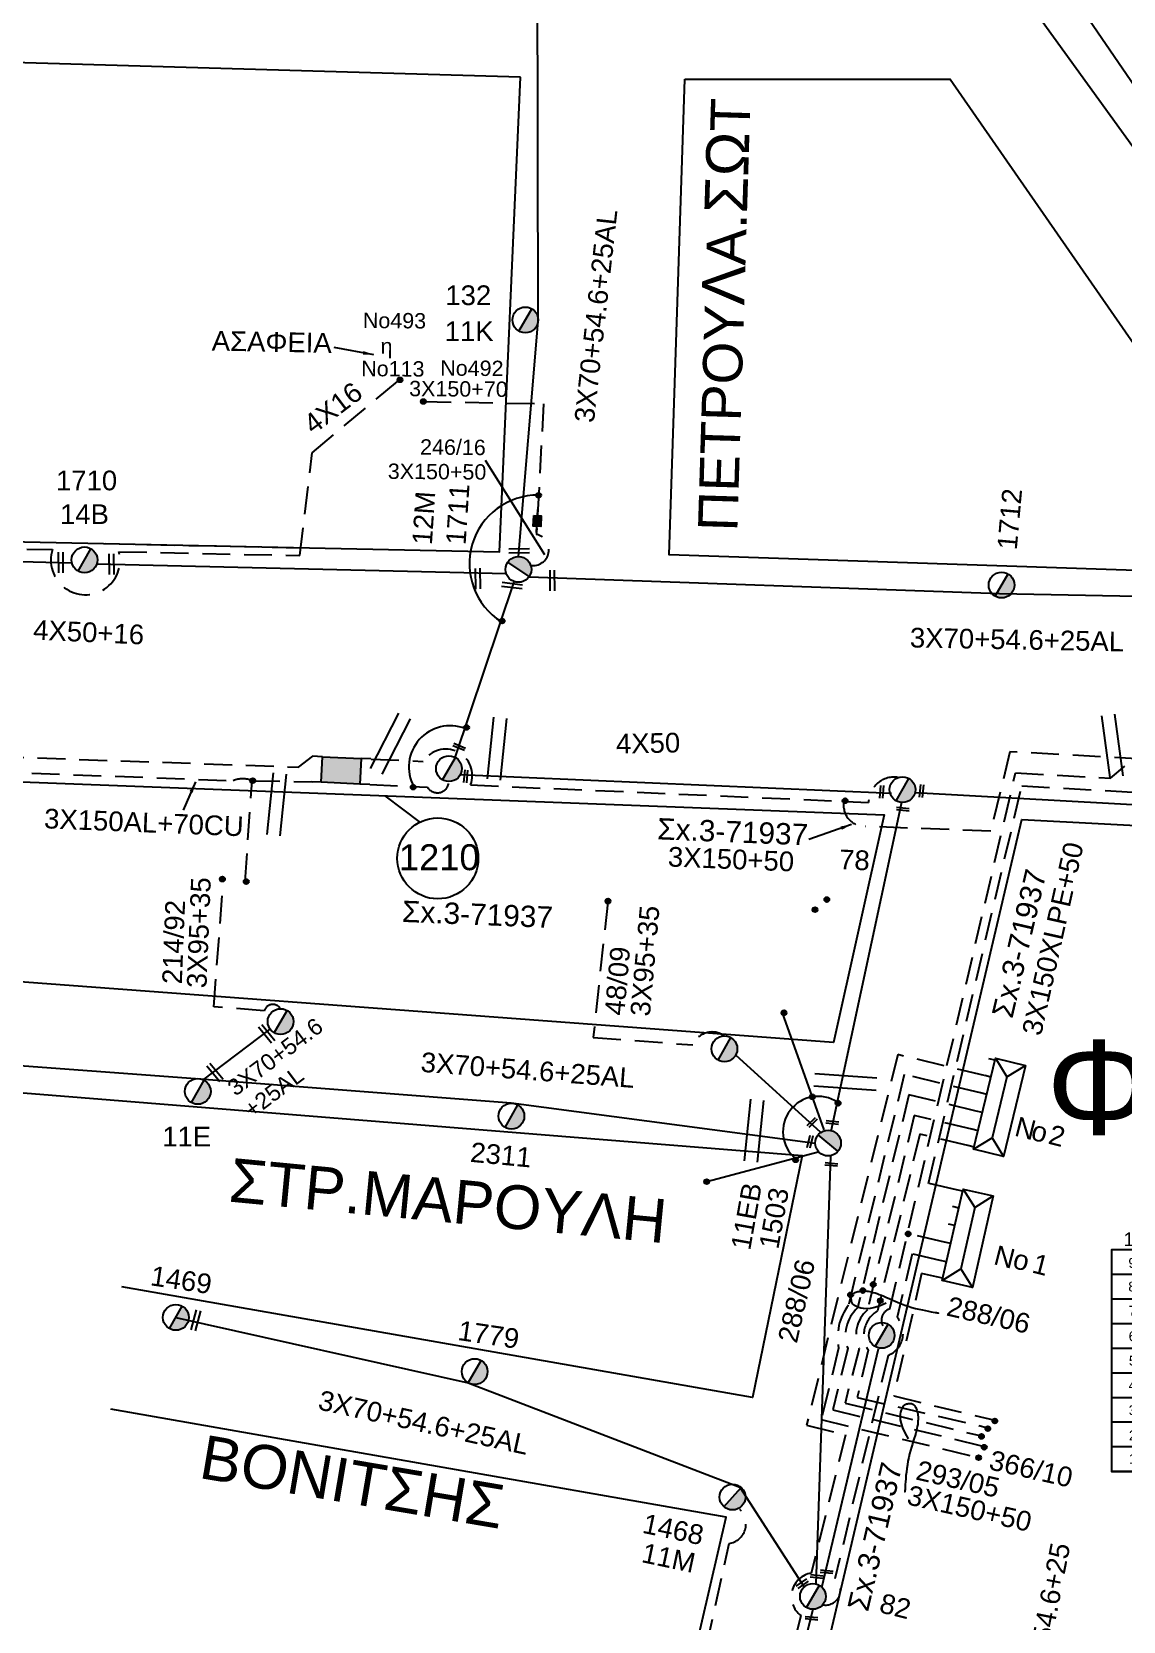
# Model space of a CAD drawing. Header units: millimetres. Extents: x 3156 to 5307, y 1191 to 2273.
# Drawn here: x 3541.1 to 3640.9, y 1662.7 to 1808 of the extents above; entities that cross this region are included whole.
import ezdxf
from ezdxf.enums import TextEntityAlignment as Align

# ---------------------------------------------------------------- set-up
doc = ezdxf.new("R2010")
doc.units = ezdxf.units.MM
doc.linetypes.add('DASHED', pattern=[19.05, 12.7, -6.35])
for name, color, linetype in [('Link Box 2 Διευθύνσεων', 7, 'Continuous'), ('Link Box 4 Διευθύνσεων', 7, 'Continuous'), ('Άγνωστα', 7, 'Continuous'), ('Ασφαλειοκιβώτια Χ.Τ 9 αναχωρήσεων', 7, 'Continuous'), ('Γυμνά εναέρια ΧΤ (3Φ)   4x50CU', 7, 'Continuous'), ('Γυμνά εναέρια ΧΤ και ΦΟΠ (3Φ)   4x50+16AL', 7, 'Continuous'), ('Επιγραφές - Σχήματα', 7, 'Continuous'), ('Καλώδια ΧΤ   3x150+50AL', 7, 'DASHED'), ('Καλώδια ΧΤ   3x150+50CU', 7, 'DASHED'), ('Καλώδια ΧΤ   3x150+70AL', 7, 'DASHED'), ('Καλώδια ΧΤ   3x150AL+50XLPE', 7, 'DASHED'), ('Καλώδια ΧΤ   3x95+35 CU', 7, 'DASHED'), ('Μηχανική τομή', 7, 'Continuous'), ('Στύλος ΦΜ', 7, 'Continuous'), ('Στύλος ΦΜ @ 1', 7, 'Continuous'), ('Συνδέσεις', 7, 'Continuous'), ('Συνεστραμμένα ΧΤ   3x70+54.6+25 AL', 7, 'SYN_LINE'), ('Τομή', 7, 'Continuous'), ('Υποσταθμός πόλεως', 7, 'Continuous'), ('Υπόβαθρο ΔΕΗ', 7, 'Continuous'), ('Υπόγεια καλώδια Παροχών ΧΤ   4x6', 7, 'DASHED')]:
    doc.layers.add(name, color=color, linetype=linetype)
doc.styles.add('arial', font='arial.ttf')
doc.styles.get("Standard").update_dxf_attribs({"font": 'arial.ttf'})
doc.linetypes.add('SYN_LINE', pattern='A,0.5,-0.0001,["/\\/\\/\\/",Standard,S=0.1,R=0,X=0,Y=-0.05],-0.25', length=0.7501)
doc.dimstyles.new('ISO-25', dxfattribs={"dimtxt": 2.5, "dimasz": 2.5, "dimexe": 1.25, "dimexo": 0.625, "dimtad": 1, "dimtxsty": 'Standard', "dimcen": 2.5, "dimadec": 0, "dimazin": 0, "dimtfac": 1, "dimtmove": 0, "dimatfit": 3, "dimfxl": 1, "dimarcsym": 0})

# ---------------------------------------------------------------- blocks, each defined once
blk = doc.blocks.new('LINK BOX 4 ΑΝΑΧΩΡΗΣΕΩΝ')
at = {"layer": 'Link Box 4 Διευθύνσεων', "ltscale": 40}
blk.add_hatch(color=256, dxfattribs=at).paths.add_polyline_path([(-3.54, 0), (-3.54, -4.67), (3.54, -4.67), (3.54, 0)])
for p, q in [((-3.54, 0), (-5.33, 0)), ((5.33, 0), (3.54, 0)), ((-3.54, -4.67), (-5.33, -4.67)), ((5.33, -4.67), (3.54, -4.67))]:
    blk.add_line(p, q, dxfattribs=at)
blk.add_lwpolyline([(-3.54, -4.67), (-3.54, 0), (3.54, 0), (3.54, -4.67)], close=True, dxfattribs=at)
blk = doc.blocks.new('ΥΠΑΡΧΩΝ ΤΣΙΜΕΝΤΕΝΙΟΣ ΣΤΥΛΟΣ')
at = {"layer": 'Στύλος ΦΜ'}
blk.add_hatch(color=7, dxfattribs=at).paths.add_polyline_path([(-1.29, -2.28, 0.574793), (2.62, 0, 0.268822), (1.3, 2.27)])
at = {"layer": 'Στύλος ΦΜ', "color": 7}
blk.add_line((-1.29, -2.28), (1.3, 2.27), dxfattribs=at)
blk.add_circle((0, 0), 2.62, dxfattribs=at)
at = {"layer": 'Στύλος ΦΜ', "flags": 4}
for tag, p in [('ΑΡΙΘΜΟΣ', (-4.68, 8.05)), ('ΤΥΠΟΣ', (-4.91, 3.03))]:
    blk.add_attdef(tag, p, '', height=4, dxfattribs=at)
blk = doc.blocks.new('ΥΠΟΣΤΑΘΜΟΣ ΠΟΛΕΩΣ 6 ΑΝΑΧΩΡΗΣΕΩΝ')
at = {"layer": 'Υποσταθμός πόλεως', "linetype": 'Continuous', "ltscale": 40}
for p, q in [((-8.18, -2.82), (-8.18, -4)), ((-5.01, -2.82), (-5.01, -4)), ((-1.74, -2.82), (-1.74, -4)), ((1.65, -2.82), (1.65, -4)), ((5.07, -2.82), (5.07, -4)), ((8.16, -2.82), (8.16, -4))]:
    blk.add_line(p, q, dxfattribs=at)
blk.add_lwpolyline([(-8.57, 2.82), (8.57, 2.82), (8.57, -2.82), (-8.57, -2.82)], close=True, dxfattribs=at)
for points in [[(-5.75, 0), (-8.57, 2.82)], [(5.75, 0), (8.57, 2.82)], [(-8.57, -2.82), (-5.75, 0)], [(-5.75, 0), (5.75, 0)], [(8.57, -2.82), (5.75, 0)]]:
    blk.add_lwpolyline(points, dxfattribs=at)
at = {"layer": 'Υποσταθμός πόλεως', "linetype": 'SYN_LINE', "ltscale": 40, "flags": 1}
for tag, p in [('ΜΕΤΑΣΧΗΜΑΤΙΣΜΟΣ', (9.64, 1.91)), ('ΙΣΧΥΣ', (9.62, -0.89)), ('ΑΡΙΘΜΟΣ', (9.74, -3.61))]:
    blk.add_attdef(tag, p, '', height=1.8, dxfattribs=at)
blk = doc.blocks.new('ΤΟΜΗ')
at = {"layer": 'Τομή', "ltscale": 40}
for p, q in [((-5.68, 0), (5.68, 0)), ((5.68, -2.33), (-5.68, -2.33))]:
    blk.add_line(p, q, dxfattribs=at)
blk = doc.blocks.new('ΜΗΧΑΝΙΚΗ ΤΟΜΗ')
at = {"layer": 'Μηχανική τομή', "ltscale": 40}
for p, q in [((-1.89, 0.78), (1.89, 0.78)), ((1.89, 0), (-1.89, 0))]:
    blk.add_line(p, q, dxfattribs=at)
blk = doc.blocks.new('_ΣΥΝΔΕΣΗ')
at = {"layer": 'Συνδέσεις', "linetype": 'SYN_LINE', "ltscale": 40}
blk.add_hatch(color=256, dxfattribs=at).paths.add_polyline_path([(0.5, -0.01, 1), (-0.5, -0.01, 1)])
at = {"layer": 'Συνδέσεις'}
blk.add_circle((0, -0.01), 0.5, dxfattribs=at)
blk = doc.blocks.new('ΑΣΦΑΛΕΙΟΚΙΒΩΤΙΟ ΥΣ 9 ΑΝΑΧΩΡΗΣΕΩΝ')
at = {"layer": 'Ασφαλειοκιβώτια Χ.Τ 9 αναχωρήσεων', "ltscale": 40}
for p, q in [((-9.32, -13.12), (-5.79, 6.82)), ((-4.48, -13.97), (-0.95, 5.96)), ((2.12, 3.14), (-9.65, 5.22)), ((1.73, 0.92), (-10.04, 3)), ((1.34, -1.3), (-10.43, 0.79)), ((0.95, -3.51), (-10.82, -1.43)), ((0.56, -5.73), (-11.22, -3.64)), ((0.16, -7.94), (-11.61, -5.86)), ((-0.23, -10.16), (-12, -8.07)), ((-0.62, -12.37), (-12.39, -10.29)), ((-1.01, -14.59), (-12.79, -12.5))]:
    blk.add_line(p, q, dxfattribs=at)
at = {"layer": 'Ασφαλειοκιβώτια Χ.Τ 9 αναχωρήσεων'}
blk.add_lwpolyline([(2.52, 5.35), (-9.25, 7.44), (-12.79, -12.5), (-1.01, -14.59)], close=True, dxfattribs=at)
for s, p in [('9', (-8.01, 5.56)), ('8', (-8.4, 3.43)), ('7', (-8.75, 1.25)), ('6', (-9.16, -1.05)), ('5', (-9.53, -3.25)), ('4', (-9.96, -5.47)), ('3', (-10.34, -7.7)), ('2', (-10.72, -9.97)), ('1', (-11.11, -12.08))]:
    blk.add_text(s, height=0.9, rotation=350.6937, dxfattribs=at).set_placement(p)
at = {"layer": 'Ασφαλειοκιβώτια Χ.Τ 9 αναχωρήσεων', "ltscale": 40}
for tag, height, rotation, p in [('ΟΝΟΜΑ', 1.25, 350.2383, (-3.59, 7.45)), ('ΚΕΙΜΕΝΟ 9', 0.5, 350.6937, (0.75, 4.59)), ('ΚΕΙΜΕΝΟ 8', 0.5, 350.6937, (0.37, 2.56)), ('ΚΕΙΜΕΝΟ 7', 0.5, 350.6937, (-0.01, 0.15)), ('ΚΕΙΜΕΝΟ 6', 0.5, 350.6937, (-0.39, -1.94)), ('ΚΕΙΜΕΝΟ 5', 0.5, 350.6937, (-0.77, -4.19)), ('ΚΕΙΜΕΝΟ 4', 0.5, 350.6937, (-1.21, -6.46)), ('ΚΕΙΜΕΝΟ 3', 0.5, 350.6937, (-1.59, -8.7)), ('ΚΕΙΜΕΝΟ 2', 0.5, 350.6937, (-1.96, -10.94)), ('ΚΕΙΜΕΝΟ 1', 0.5, 350.6937, (-2.35, -13.01)), ('ΣΧ', 0.5, 350.2383, (-7.27, -13.98))]:
    blk.add_attdef(tag, text='', height=height, rotation=rotation, dxfattribs=at).set_placement(p, align=Align.MIDDLE_CENTER)
blk = doc.blocks.new('LINK BOX 2 ΑΝΑΧΩΡΗΣΕΩΝ')
at = {"layer": 'Link Box 2 Διευθύνσεων', "ltscale": 40}
blk.add_hatch(color=256, dxfattribs=at).paths.add_polyline_path([(-2.02, 1.29), (-2.02, -1.45), (1.89, -1.45), (1.89, 1.29)])
for p, q in [((-2.02, -0.08), (-4.26, -0.08)), ((4.12, -0.08), (1.89, -0.08))]:
    blk.add_line(p, q, dxfattribs=at)
blk.add_lwpolyline([(-2.02, -1.45), (-2.02, 1.29), (1.89, 1.29), (1.89, -1.45)], close=True, dxfattribs=at)

msp = doc.modelspace()

# ---------------------------------------------------------------- linework, layer by layer
at = {"layer": 'Άγνωστα'}
for points in [[(3619.2, 1691.76), (3618.63, 1691.53), (3618.15, 1691.38), (3617.74, 1691.29), (3617.4, 1691.26), (3617.11, 1691.27), (3616.88, 1691.31), (3616.69, 1691.37), (3616.54, 1691.43), (3616.41, 1691.5), (3616.31, 1691.56), (3616.23, 1691.61), (3616.16, 1691.67), (3616.12, 1691.72), (3616.08, 1691.78), (3616.05, 1691.84), (3616.03, 1691.91), (3616.02, 1691.98), (3616.01, 1692.05), (3616, 1692.13), (3616, 1692.2), (3616, 1692.28), (3616.02, 1692.35), (3616.04, 1692.42), (3616.07, 1692.49), (3616.11, 1692.55), (3616.16, 1692.6), (3616.21, 1692.65), (3616.28, 1692.69), (3616.35, 1692.73), (3616.43, 1692.76), (3616.52, 1692.79), (3616.61, 1692.82), (3616.71, 1692.84), (3616.81, 1692.86), (3616.92, 1692.87), (3617.04, 1692.88), (3617.16, 1692.88), (3617.28, 1692.88), (3617.41, 1692.87), (3617.55, 1692.85), (3617.7, 1692.82), (3617.85, 1692.79), (3618.01, 1692.75), (3618.18, 1692.7), (3618.36, 1692.64), (3618.55, 1692.57), (3618.75, 1692.48), (3618.97, 1692.39), (3619.21, 1692.29), (3619.46, 1692.18), (3619.72, 1692.06), (3620, 1691.94), (3620.28, 1691.82), (3620.58, 1691.7), (3620.89, 1691.58), (3621.21, 1691.48), (3621.54, 1691.38), (3621.86, 1691.29), (3622.19, 1691.21), (3622.5, 1691.14), (3622.79, 1691.08), (3623.06, 1691.03), (3623.3, 1690.98), (3623.5, 1690.95), (3623.66, 1690.92), (3623.78, 1690.9), (3623.86, 1690.88), (3623.92, 1690.87), (3623.95, 1690.87), (3623.97, 1690.86), (3623.98, 1690.86), (3623.98, 1690.86), (3623.98, 1690.86), (3623.98, 1690.86), (3623.98, 1690.86), (3623.98, 1690.86), (3623.98, 1690.86), (3623.98, 1690.86), (3623.98, 1690.86), (3623.98, 1690.86)], [(3621.23, 1679.37), (3620.93, 1679.9), (3620.72, 1680.36), (3620.58, 1680.76), (3620.51, 1681.09), (3620.49, 1681.38), (3620.5, 1681.61), (3620.54, 1681.81), (3620.58, 1681.97), (3620.63, 1682.1), (3620.68, 1682.21), (3620.73, 1682.3), (3620.77, 1682.37), (3620.82, 1682.42), (3620.88, 1682.46), (3620.93, 1682.5), (3620.99, 1682.52), (3621.06, 1682.55), (3621.13, 1682.57), (3621.21, 1682.58), (3621.28, 1682.6), (3621.36, 1682.6), (3621.44, 1682.59), (3621.51, 1682.58), (3621.58, 1682.56), (3621.64, 1682.53), (3621.7, 1682.49), (3621.75, 1682.44), (3621.8, 1682.38), (3621.85, 1682.31), (3621.89, 1682.23), (3621.93, 1682.15), (3621.97, 1682.06), (3622, 1681.97), (3622.03, 1681.87), (3622.06, 1681.76), (3622.08, 1681.65), (3622.09, 1681.53), (3622.11, 1681.4), (3622.11, 1681.27), (3622.11, 1681.13), (3622.1, 1680.98), (3622.09, 1680.83), (3622.07, 1680.67), (3622.03, 1680.49), (3622, 1680.31), (3621.95, 1680.11), (3621.89, 1679.89), (3621.83, 1679.66), (3621.75, 1679.42), (3621.67, 1679.16), (3621.59, 1678.88), (3621.5, 1678.59), (3621.41, 1678.29), (3621.33, 1677.98), (3621.25, 1677.66), (3621.18, 1677.33), (3621.13, 1677), (3621.08, 1676.66), (3621.04, 1676.33), (3621, 1676.01), (3620.98, 1675.71), (3620.96, 1675.44), (3620.94, 1675.2), (3620.93, 1675), (3620.92, 1674.84), (3620.92, 1674.72), (3620.91, 1674.63), (3620.91, 1674.57), (3620.91, 1674.54), (3620.91, 1674.52), (3620.91, 1674.51), (3620.91, 1674.51), (3620.91, 1674.51), (3620.91, 1674.51), (3620.91, 1674.51), (3620.91, 1674.51), (3620.91, 1674.51), (3620.91, 1674.51), (3620.91, 1674.51), (3620.91, 1674.51)]]:
    msp.add_lwpolyline(points, dxfattribs=at)
at = {"layer": 'Γυμνά εναέρια ΧΤ (3Φ)   4x50CU', "color": 6}
msp.add_lwpolyline([(3580.24, 1740.08), (3619.68, 1738.37)], dxfattribs=at)
at = {"layer": 'Γυμνά εναέρια ΧΤ και ΦΟΠ (3Φ)   4x50+16AL', "color": 2, "ltscale": 20}
msp.add_lwpolyline([(3506.96, 1760.41), (3544.79, 1759.44)], dxfattribs=at)
at = {"layer": 'Γυμνά εναέρια ΧΤ και ΦΟΠ (3Φ)   4x50+16AL', "color": 6, "linetype": 'Continuous', "ltscale": 0.2}
msp.add_lwpolyline([(3621.84, 1738.45), (3675.39, 1735.49)], dxfattribs=at)
at = {"layer": 'Επιγραφές - Σχήματα', "linetype": 'Continuous', "ltscale": 0.2}
msp.add_circle((3578.22, 1732.42), 3.7, dxfattribs=at)
at = {"layer": 'Καλώδια ΧΤ   3x150+50AL', "color": 30, "ltscale": 0.2}
msp.add_lwpolyline([(3412.14, 1916.29, 0.741848), (3415.87, 1915.31), (3422.95, 1913.44), (3430.35, 1897.85), (3442.59, 1897.15), (3452.24, 1876.27, -0.788459), (3454.17, 1872.34), (3465.44, 1848.06, -0.931949), (3467.08, 1844.55), (3478.86, 1819.23, -0.518822), (3480.39, 1815.95), (3493.09, 1788.67, -0.890643), (3494.97, 1784.55), (3504.1, 1766.05), (3509.01, 1765.47), (3510.19, 1761.29), (3543.02, 1760.64, 1.328463), (3549.09, 1760.45), (3565.63, 1760.1), (3566.74, 1769.5), (3574.66, 1776.11)], format="xyb", dxfattribs=at)
at = {"layer": 'Καλώδια ΧΤ   3x150+50AL', "color": 6, "linetype": 'DASHED', "ltscale": 0.2}
for points in [[(3572.12, 1741.5), (3576.9, 1741.28, -0.903723), (3581.22, 1739.13), (3617.58, 1737.53, -0.459544), (3620.3, 1739.82)], [(3623.06, 1702.71), (3623.06, 1702.71), (3631.58, 1739.04), (3650.29, 1738, 0.33577), (3650.19, 1741.06), (3630.5, 1742.16), (3628.75, 1734.9), (3617.31, 1735.34, -0.480954), (3615.33, 1737.63)]]:
    msp.add_lwpolyline(points, format="xyb", dxfattribs=at)
at = {"layer": 'Καλώδια ΧΤ   3x150+50AL', "color": 133, "linetype": 'DASHED', "ltscale": 0.2}
msp.add_lwpolyline([(3618.88, 1689.69, -0.47311), (3619.53, 1691.24), (3619.53, 1691.24), (3631.02, 1740.23), (3639.69, 1739.75), (3641, 1740.86)], format="xyb", dxfattribs=at)
at = {"layer": 'Καλώδια ΧΤ   3x150+50AL', "color": 1, "ltscale": 0.2}
msp.add_lwpolyline([(3560.61, 1730.32), (3561.26, 1739.51), (3566.8, 1739.42)], dxfattribs=at)
at = {"layer": 'Καλώδια ΧΤ   3x150+50AL', "color": 85, "linetype": 'DASHED', "ltscale": 0.2}
msp.add_lwpolyline([(3572.01, 1739.17), (3577.28, 1738.92, 0.748561), (3579.24, 1739.45)], format="xyb", dxfattribs=at)
at = {"layer": 'Καλώδια ΧΤ   3x150+50AL', "color": 133, "linetype": 'DASHED', "ltscale": 0.2}
for points in [[(3593.75, 1728.41), (3592.42, 1716.05), (3601.52, 1715.37)], [(3624.52, 1697.34), (3621.14, 1698.11)]]:
    msp.add_lwpolyline(points, dxfattribs=at)
at = {"layer": 'Καλώδια ΧΤ   3x150+50AL', "color": 6, "linetype": 'SYN_LINE', "ltscale": 11}
for points in [[(3613.52, 1707.6), (3609.73, 1718.29)], [(3613.09, 1705.61), (3602.81, 1702.86)]]:
    msp.add_lwpolyline(points, dxfattribs=at)
at = {"layer": 'Καλώδια ΧΤ   3x150+50AL', "color": 62, "linetype": 'DASHED', "ltscale": 0.2}
msp.add_lwpolyline([(3628.19, 1712.56), (3620.25, 1714.48), (3611.91, 1680.6), (3615.47, 1679.74), (3612.35, 1667.1, 0.652517), (3611.39, 1663.21), (3597.81, 1608.18, 0.368598), (3597.18, 1606.6)], format="xyb", dxfattribs=at)
at = {"layer": 'Καλώδια ΧΤ   3x150+50AL', "color": 30, "linetype": 'DASHED', "ltscale": 0.2}
msp.add_lwpolyline([(3627.81, 1710.98), (3620.84, 1712.66), (3615.74, 1691.57, 0.213081), (3614.85, 1687.66), (3613.24, 1681.12), (3627.64, 1677.65)], format="xyb", dxfattribs=at)
at = {"layer": 'Καλώδια ΧΤ   3x150+50AL', "color": 151, "linetype": 'DASHED', "ltscale": 0.2}
msp.add_lwpolyline([(3627.41, 1709.32), (3621.27, 1710.81), (3616.58, 1691.33, 0.301743), (3615.68, 1687.61), (3614.33, 1682.01), (3628.1, 1678.69)], format="xyb", dxfattribs=at)
at = {"layer": 'Καλώδια ΧΤ   3x150+50AL', "color": 27, "linetype": 'DASHED', "ltscale": 0.2}
msp.add_lwpolyline([(3627.01, 1707.66), (3621.76, 1708.93), (3617.48, 1691.15, 0.333283), (3616.71, 1687.62), (3615.43, 1682.63), (3627.75, 1679.66)], format="xyb", dxfattribs=at)
at = {"layer": 'Καλώδια ΧΤ   3x150+50AL', "color": 1, "linetype": 'DASHED', "ltscale": 0.2}
msp.add_lwpolyline([(3626.65, 1706.16), (3622.26, 1707.22), (3618.41, 1691.06, 0.425467), (3617.56, 1687.47), (3616.53, 1683.13), (3628.35, 1680.41)], format="xyb", dxfattribs=at)
at = {"layer": 'Καλώδια ΧΤ   3x150+50AL', "color": 6, "linetype": 'DASHED', "ltscale": 0.2}
msp.add_lwpolyline([(3625.61, 1702.13), (3623.06, 1702.71)], dxfattribs=at)
at = {"layer": 'Καλώδια ΧΤ   3x150+50AL', "color": 173, "linetype": 'DASHED', "ltscale": 0.2}
msp.add_lwpolyline([(3624.14, 1695.67), (3621.57, 1696.26), (3620.19, 1690.47, -0.51923), (3619.36, 1686.98), (3614.51, 1666.58)], format="xyb", dxfattribs=at)
at = {"layer": 'Καλώδια ΧΤ   3x150+50AL', "color": 2, "linetype": 'DASHED', "ltscale": 0.2}
msp.add_lwpolyline([(3623.79, 1694.17), (3622.43, 1694.48), (3619.88, 1683.28), (3629.13, 1681.07)], dxfattribs=at)
at = {"layer": 'Καλώδια ΧΤ   3x150+50AL', "color": 1, "ltscale": 0.2}
msp.add_arc((3560.39, 1737.53), 2.16, 66.3761, 113.4382, dxfattribs=at)
at = {"layer": 'Καλώδια ΧΤ   3x150+50AL', "color": 133, "linetype": 'DASHED', "ltscale": 0.2}
msp.add_arc((3603.28, 1714.65), 1.9, 53.8266, 157.7195, dxfattribs=at)
at = {"layer": 'Καλώδια ΧΤ   3x150+50AL', "color": 173, "linetype": 'DASHED', "ltscale": 0.2}
msp.add_arc((3613.65, 1665.53), 1.36, 259.3061, 50.7365, dxfattribs=at)
at = {"layer": 'Καλώδια ΧΤ   3x150+50CU', "linetype": 'Continuous', "ltscale": 0.2}
msp.add_line((3573.37, 1738.15), (3576.6, 1735.7), dxfattribs=at)
at = {"layer": 'Καλώδια ΧΤ   3x150+50CU', "color": 85, "ltscale": 0.2}
msp.add_lwpolyline([(3508.94, 1742.13, -0.370209), (3511.19, 1742.68), (3565.49, 1740.76), (3566.79, 1741.75)], format="xyb", dxfattribs=at)
at = {"layer": 'Καλώδια ΧΤ   3x150+70AL', "color": 85, "ltscale": 0.2}
msp.add_lwpolyline([(3576.9, 1774.18), (3587.89, 1773.97), (3587.25, 1762.27)], dxfattribs=at)
at = {"layer": 'Καλώδια ΧΤ   3x150+70AL', "color": 1, "ltscale": 0.2}
msp.add_lwpolyline([(3511.06, 1735.86), (3510.11, 1735.93), (3510.67, 1741.38), (3559.54, 1739.51)], dxfattribs=at)
at = {"layer": 'Καλώδια ΧΤ   3x150AL+50XLPE', "color": 85, "ltscale": 0.2}
msp.add_lwpolyline([(3587.24, 1762.21), (3587.24, 1762.03, -0.967931), (3586.71, 1759.2)], format="xyb", dxfattribs=at)
at = {"layer": 'Καλώδια ΧΤ   3x150AL+50XLPE', "color": 133, "ltscale": 0.2}
msp.add_lwpolyline([(3579.91, 1642.27), (3597.8, 1638.1), (3604.85, 1669.8, 0.623411), (3605.82, 1672.9, 1.906189)], format="xyb", dxfattribs=at)
at = {"layer": 'Καλώδια ΧΤ   3x95+35 CU', "color": 5, "ltscale": 0.2}
msp.add_lwpolyline([(3563.86, 1718.67, 0.643641), (3562.36, 1718.49), (3557.75, 1718.86), (3558.62, 1730.33)], format="xyb", dxfattribs=at)
at = {"layer": 'Συνεστραμμένα ΧΤ   3x70+54.6+25 AL', "color": 151, "linetype": 'SYN_LINE', "ltscale": 20}
msp.add_lwpolyline([(3596.82, 1864.92), (3612.75, 1839.85), (3630.35, 1813.26), (3651.46, 1784.05), (3670.88, 1756.8)], dxfattribs=at)
at = {"layer": 'Συνεστραμμένα ΧΤ   3x70+54.6+25 AL', "color": 85, "ltscale": 20}
msp.add_lwpolyline([(3585.6, 1760.01), (3587.4, 1781.53), (3587.33, 1814)], dxfattribs=at)
at = {"layer": 'Συνεστραμμένα ΧΤ   3x70+54.6+25 AL', "color": 2, "ltscale": 20}
for points in [[(3547.06, 1759.34), (3584.47, 1758.47)], [(3586.57, 1758.16), (3586.57, 1758.16), (3629.54, 1756.62), (3670.39, 1755.84)]]:
    msp.add_lwpolyline(points, dxfattribs=at)
at = {"layer": 'Συνεστραμμένα ΧΤ   3x70+54.6+25 AL', "color": 85, "ltscale": 15}
msp.add_lwpolyline([(3579.82, 1741.65), (3585.21, 1757.71)], dxfattribs=at)
at = {"layer": 'Συνεστραμμένα ΧΤ   3x70+54.6+25 AL', "color": 6, "ltscale": 15}
msp.add_lwpolyline([(3620.59, 1737.53), (3614.15, 1707.44)], dxfattribs=at)
at = {"layer": 'Συνεστραμμένα ΧΤ   3x70+54.6+25 AL', "color": 5, "ltscale": 8}
msp.add_lwpolyline([(3556.75, 1712.16), (3562.9, 1716.81)], dxfattribs=at)
at = {"layer": 'Συνεστραμμένα ΧΤ   3x70+54.6+25 AL', "color": 5, "ltscale": 20}
msp.add_lwpolyline([(3512.55, 1715.68), (3526.81, 1714.45), (3556.08, 1712.29), (3584.94, 1710.07), (3612.7, 1706.4)], dxfattribs=at)
at = {"layer": 'Συνεστραμμένα ΧΤ   3x70+54.6+25 AL', "color": 133, "ltscale": 12}
msp.add_lwpolyline([(3613.22, 1707.37), (3605.47, 1714.44)], dxfattribs=at)
at = {"layer": 'Συνεστραμμένα ΧΤ   3x70+54.6+25 AL', "color": 133, "linetype": 'SYN_LINE', "ltscale": 15}
for points in [[(3614.1, 1705.18), (3612.78, 1666.1)], [(3618.46, 1687.55), (3613.27, 1665.75)]]:
    msp.add_lwpolyline(points, dxfattribs=at)
at = {"layer": 'Συνεστραμμένα ΧΤ   3x70+54.6+25 AL', "color": 133, "ltscale": 13}
msp.add_lwpolyline([(3554.29, 1690.46), (3581.01, 1684.48), (3605.83, 1674.95), (3611.74, 1665.79)], dxfattribs=at)
at = {"layer": 'Συνεστραμμένα ΧΤ   3x70+54.6+25 AL', "color": 173, "ltscale": 20}
msp.add_lwpolyline([(3612.5, 1663.78), (3605.76, 1636.5), (3597.91, 1604.01)], dxfattribs=at)
at = {"layer": 'Υπόβαθρο ΔΕΗ'}
for points in [[(3672.67, 1758.04), (3599.02, 1865.6), (3600.83, 1868.62), (3761.3, 1831.32), (3788.96, 1786.03), (3745.37, 1755.85), (3672.67, 1758.04)], [(3585.78, 1803.81), (3486.73, 1806.7), (3507.15, 1762.06), (3583.87, 1760.43), (3585.78, 1803.81)], [(3600.79, 1803.65), (3625.04, 1803.65), (3656.53, 1758.23), (3599.35, 1760.15), (3600.79, 1803.65)], [(3513.86, 1723.09), (3515.48, 1740.37), (3619.01, 1736.4), (3614.38, 1715.6), (3513.86, 1723.09)], [(3600.62, 1604.09), (3631.58, 1735.97), (3694.33, 1732.67), (3732.53, 1723.55), (3710.01, 1621.82)], [(3578.48, 1559.42), (3498.92, 1566.17), (3513.04, 1713.19), (3611.51, 1705.27), (3606.97, 1683.14), (3549.36, 1693.27)], [(3578.48, 1559.42), (3604.58, 1672.19), (3548.35, 1682.08)]]:
    msp.add_lwpolyline(points, dxfattribs=at)
for centre, radius, start, end in [((3587.38, 1759.35), 6.27, 89.5187, 237.5504), ((3579.35, 1740.77), 3.77, 68.5611, 208.3565), ((3612.98, 1707.44), 3.22, 56.5235, 229.2896)]:
    msp.add_arc(centre, radius, start, end, dxfattribs=at)
at = {"layer": 'Υπόγεια καλώδια Παροχών ΧΤ   4x6', "color": 0, "linetype": 'DASHED', "ltscale": 0.2}
msp.add_lwpolyline([(3547.84, 1761.19), (3565.64, 1760.81)], dxfattribs=at)

# ---------------------------------------------------------------- block references
at = {"layer": 'Link Box 2 Διευθύνσεων', "xscale": 0.2500000000000388, "yscale": 0.2500000000000388, "zscale": 0.2500000000000388, "rotation": 266.5483616121823}
msp.add_blockref('LINK BOX 2 ΑΝΑΧΩΡΗΣΕΩΝ', (3587.33, 1763.24), dxfattribs=at)
at = {"layer": 'Link Box 4 Διευθύνσεων', "xscale": 0.5, "yscale": 0.5, "zscale": 0.5, "rotation": 357.3072052947255}
msp.add_blockref('LINK BOX 4 ΑΝΑΧΩΡΗΣΕΩΝ', (3569.45, 1741.63), dxfattribs=at)
at = {"layer": 'Ασφαλειοκιβώτια Χ.Τ 9 αναχωρήσεων', "rotation": 10.08003692947508}
msp.add_blockref('ΑΣΦΑΛΕΙΟΚΙΒΩΤΙΟ ΥΣ 9 ΑΝΑΧΩΡΗΣΕΩΝ', (3650.19, 1690.92), dxfattribs=at).add_auto_attribs({'ΟΝΟΜΑ': '1o  PILLAR'})
at = {"layer": 'Μηχανική τομή'}
for p, xscale, yscale, zscale, rotation in [((3543.57, 1759.45), 0.4999999999991735, 0.4999999999991735, 0.4999999999991735, 270.8920555220487), ((3548.22, 1759.3), 0.4999999999991735, 0.4999999999991735, 0.4999999999991735, 270.8920555220487), ((3585.67, 1760.34), 0.4999999999991735, 0.4999999999991735, 0.4999999999991735, 0.892055522048746), ((3581.69, 1757.98), 0.4999999999991735, 0.4999999999991735, 0.4999999999991735, 270.8920555220487), ((3588.49, 1757.81), 0.4999999999991735, 0.4999999999991735, 0.4999999999991735, 270.8920555220487), ((3584.99, 1757.16), 0.4999999999991735, 0.4999999999991735, 0.4999999999991735, 352.9268771049095), ((3580.13, 1742.5), 0.3036379875765705, 0.3036379875765705, 0.3036379875765705, 337.474924031537), ((3580.9, 1739.91), 0.3077051845113908, 0.3077051845113908, 0.3077051845113908, 85.17819950334749), ((3618.9, 1738.49), 0.3077051845113908, 0.3077051845113908, 0.3077051845113908, 85.17819950334749), ((3622.54, 1738.56), 0.3077051845113908, 0.3077051845113908, 0.3077051845113908, 85.17819950334749), ((3620.7, 1736.8), 0.3077051845113908, 0.3077051845113908, 0.3077051845113908, 354.3650891570696), ((3562.44, 1716.26), 0.4999999999994649, 0.4999999999994649, 0.4999999999994649, 308.8409574499227), ((3557.71, 1712.71), 0.4999999999994649, 0.4999999999994649, 0.4999999999994649, 309.9317011995376), ((3612.36, 1708.36), 0.2839619379106587, 0.2839619379106587, 0.2839619379106587, 223.8067636974034), ((3612.12, 1706.55), 0.3072798233932315, 0.3072798233932315, 0.3072798233932315, 256.816984588733), ((3614.27, 1708.16), 0.3077051845113908, 0.3077051845113908, 0.3077051845113908, 354.3650891570696), ((3614.16, 1704.33), 0.3077051845113908, 0.3077051845113908, 0.3077051845113908, 354.3650891570696), ((3555.92, 1690.25), 0.4999999999994649, 0.4999999999994649, 0.4999999999994649, 254.937512247057), ((3611.59, 1666.03), 0.3077051845113908, 0.3077051845113908, 0.3077051845113908, 35.13620641471026), ((3612.83, 1666.66), 0.3077051845113908, 0.3077051845113908, 0.3077051845113908, 354.3650891570696), ((3613.74, 1667.1), 0.3077051845113908, 0.3077051845113908, 0.3077051845113908, 354.3650891570696), ((3612.36, 1662.84), 0.3077051845113908, 0.3077051845113908, 0.3077051845113908, 354.3650891570696)]:
    msp.add_blockref('ΜΗΧΑΝΙΚΗ ΤΟΜΗ', p, dxfattribs=dict(at, xscale=xscale, yscale=yscale, zscale=zscale, rotation=rotation))
at = {"layer": 'Στύλος ΦΜ @ 1', "ltscale": 40}
ref = msp.add_blockref('ΥΠΑΡΧΩΝ ΤΣΙΜΕΝΤΕΝΙΟΣ ΣΤΥΛΟΣ', (3586.22, 1781.63), dxfattribs=dict(at, xscale=0.4499999999998181, yscale=0.4499999999998181, zscale=0.4499999999998181))
ref.add_attrib('ΤΥΠΟΣ', '132', (3578.91, 1782.99), dxfattribs={"layer": '', "height": 1.8, "flags": 4})
ref.add_attrib('ΑΡΙΘΜΟΣ', '11Κ', (3578.85, 1779.7), dxfattribs={"layer": '', "height": 1.8, "flags": 4})
ref = msp.add_blockref('ΥΠΑΡΧΩΝ ΤΣΙΜΕΝΤΕΝΙΟΣ ΣΤΥΛΟΣ', (3545.94, 1759.7), dxfattribs=dict(at, xscale=0.4499999999998181, yscale=0.4499999999998181, zscale=0.4499999999998181))
ref.add_attrib('ΤΥΠΟΣ', '14Β', (3543.7, 1762.98), dxfattribs={"layer": '', "height": 1.8, "flags": 4})
ref.add_attrib('ΑΡΙΘΜΟΣ', '1710', (3543.33, 1766.06), dxfattribs={"layer": '', "height": 1.8, "flags": 4})
ref = msp.add_blockref('ΥΠΑΡΧΩΝ ΤΣΙΜΕΝΤΕΝΙΟΣ ΣΤΥΛΟΣ', (3585.59, 1758.83), dxfattribs=dict(at, xscale=0.4499999999998096, yscale=0.4499999999998096, zscale=0.4499999999998096, rotation=86.24082807804531))
ref.add_attrib('ΤΥΠΟΣ', '1711', (3580.76, 1761.03), dxfattribs={"layer": '', "height": 1.8, "rotation": 86.2408, "flags": 4})
ref.add_attrib('ΑΡΙΘΜΟΣ', '12M', (3577.68, 1761.03), dxfattribs={"layer": '', "height": 1.8, "rotation": 86.2408, "flags": 4})
at = {"layer": 'Στύλος ΦΜ @ 1', "ltscale": 40, "xscale": 0.4499999999998181, "yscale": 0.4499999999998181, "zscale": 0.4499999999998181}
for p in [(3629.74, 1757.4), (3579.24, 1740.62), (3620.68, 1738.7), (3563.86, 1717.5), (3604.41, 1715.01), (3584.95, 1708.86), (3554.29, 1690.46), (3618.78, 1688.82), (3581.59, 1685.51), (3612.5, 1664.96)]:
    msp.add_blockref('ΥΠΑΡΧΩΝ ΤΣΙΜΕΝΤΕΝΙΟΣ ΣΤΥΛΟΣ', p, dxfattribs=at)
at = {"layer": 'Στύλος ΦΜ @ 1', "ltscale": 40}
ref = msp.add_blockref('ΥΠΑΡΧΩΝ ΤΣΙΜΕΝΤΕΝΙΟΣ ΣΤΥΛΟΣ', (3556.29, 1711.12), dxfattribs=dict(at, xscale=0.4499999999998181, yscale=0.4499999999998181, zscale=0.4499999999998181))
ref.add_attrib('ΤΥΠΟΣ', '11E', (3553.04, 1706.09), dxfattribs={"layer": '', "height": 1.8, "flags": 4})
ref = msp.add_blockref('ΥΠΑΡΧΩΝ ΤΣΙΜΕΝΤΕΝΙΟΣ ΣΤΥΛΟΣ', (3613.88, 1706.4), dxfattribs=dict(at, xscale=0.4499999999998185, yscale=0.4499999999998185, zscale=0.4499999999998185, rotation=79.81460156896257))
ref.add_attrib('ΤΥΠΟΣ', '1503', (3609.33, 1696.62), dxfattribs={"layer": '', "height": 1.8, "rotation": 79.8146, "flags": 4})
ref.add_attrib('ΑΡΙΘΜΟΣ', '11EB', (3606.76, 1696.53), dxfattribs={"layer": '', "height": 1.8, "rotation": 79.8146, "flags": 4})
ref = msp.add_blockref('ΥΠΑΡΧΩΝ ΤΣΙΜΕΝΤΕΝΙΟΣ ΣΤΥΛΟΣ', (3605.15, 1674.04), dxfattribs=dict(at, xscale=0.4499999999998647, yscale=0.4499999999998647, zscale=0.4499999999998647, rotation=348.0687771249492))
ref.add_attrib('ΤΥΠΟΣ', '11M', (3596.74, 1668.11), dxfattribs={"layer": '', "height": 1.8, "rotation": 348.0688, "flags": 4})
ref.add_attrib('ΑΡΙΘΜΟΣ', '1468', (3596.82, 1670.79), dxfattribs={"layer": '', "height": 1.8, "rotation": 348.0688, "flags": 4})
at = {"layer": 'Συνδέσεις', "xscale": 0.4499999999998181, "yscale": 0.4499999999998181, "zscale": 0.4499999999998181}
for p in [(3574.77, 1776.16), (3576.9, 1774.18), (3587.43, 1765.61), (3584.1, 1754.12), (3580.85, 1744.39), (3561.31, 1739.53), (3575.97, 1738.93), (3615.44, 1737.69), (3558.54, 1730.53), (3560.72, 1730.3), (3613.77, 1728.66), (3593.78, 1728.52), (3612.69, 1727.73), (3609.86, 1718.31), (3612.45, 1710.63), (3614.8, 1710.04), (3610.92, 1704.87), (3602.79, 1702.87), (3621.2, 1698.1), (3615.94, 1692.53), (3617.06, 1692.92), (3618.01, 1693.48), (3618.66, 1692), (3629.12, 1681), (3627.9, 1679.59), (3628.48, 1680.3), (3628.15, 1678.6), (3627.64, 1677.65)]:
    msp.add_blockref('_ΣΥΝΔΕΣΗ', p, dxfattribs=at)
at = {"layer": 'Τομή'}
for p, xscale, yscale, zscale, rotation in [((3573.37, 1743.17), 0.4999999999999517, 0.4999999999999517, 0.4999999999999517, 63.02059168721537), ((3583.05, 1742.51), 0.4999999999999519, 0.4999999999999519, 0.4999999999999519, 84.13526037479753), ((3639.28, 1742.62), 0.4999999999999517, 0.4999999999999517, 0.4999999999999517, 97.59903959608188), ((3562.91, 1737.42), 0.4999999999999518, 0.4999999999999518, 0.4999999999999518, 84.13526037479753), ((3615.43, 1711.39), 0.4999999999999519, 0.4999999999999519, 0.4999999999999519, 176.0668123204538), ((3606.53, 1707.59), 0.4999999999999519, 0.4999999999999519, 0.4999999999999519, 84.13526037479753)]:
    msp.add_blockref('ΤΟΜΗ', p, dxfattribs=dict(at, xscale=xscale, yscale=yscale, zscale=zscale, rotation=rotation))
at = {"layer": 'Υποσταθμός πόλεως'}
for p, xscale, yscale, zscale, rotation in [((3629.55, 1709.66), 0.4999999999999966, 0.4999999999999966, 0.4999999999999966, 256.4485134412), ((3626.65, 1697.7), 0.4999999999999964, 0.4999999999999964, 0.4999999999999964, 257.1528788686878)]:
    msp.add_blockref('ΥΠΟΣΤΑΘΜΟΣ ΠΟΛΕΩΣ 6 ΑΝΑΧΩΡΗΣΕΩΝ', p, dxfattribs=dict(at, xscale=xscale, yscale=yscale, zscale=zscale, rotation=rotation))

# ---------------------------------------------------------------- texts
at = {"ltscale": 40, "char_height": 1.8, "attachment_point": 1, "style": 'arial'}
for s, insert, width, rotation in [('{\\H1.083x;Σx.3-71937}', (3598.32, 1736.11), 43.5158, 357.6856), ('78', (3614.93, 1733.23), 43.5158, 357.6856), ('{\\H1.083x;Σx.3-71937}', (3628.82, 1718.15), 43.5158, 76.8347), ('{\\H1.083x;Σx.3-71937}', (3575, 1728.56), 43.5158, 357.6856), ('{\\H1.083x;Σx.3-71937}', (3615.63, 1663.93), 41.2773, 76.8347)]:
    msp.add_mtext(s, dxfattribs=dict(at, insert=insert, width=width, rotation=rotation))
at = {"layer": 'Άγνωστα', "ltscale": 40, "attachment_point": 1, "style": 'arial'}
for s, insert, char_height, width, rotation in [('Νο493\\P   η', (3571.38, 1782.3), 1.405, 33.9571, 359.5343), ('Νο113', (3571.23, 1777.9), 1.405, 33.9571, 359.5343), ('Νο492', (3578.45, 1777.95), 1.405, 33.9571, 359.5343), ('4X16', (3565.75, 1772.54), 1.8, 43.5158, 37.2372), ('3X150+70', (3575.61, 1776.07), 1.405, 33.9571, 359.5343), ('246/16', (3576.61, 1770.73), 1.405, 33.9571, 359.5343), ('3X150+50', (3573.66, 1768.51), 1.405, 33.9571, 359.5343), ('1712', (3629.33, 1760.72), 1.8, 43.5158, 84.9192), ('4X50+16', (3541.3, 1754.22), 1.8, 43.5158, 357.4008), ('4X50', (3594.48, 1743.79), 1.8, 43.5158, 1.171), ('3X150AL+70CU', (3542.29, 1736.97), 1.8, 43.5158, 357.6856), ('3X150+50', (3599.29, 1733.48), 1.8, 43.5158, 357.6856), ('3X150XLPE+50', (3631.58, 1716.51), 1.8, 43.5158, 77.4242), ('3X95+35', (3555.28, 1720.6), 1.8, 43.5158, 87.6856), ('214/92', (3553.03, 1720.96), 1.8, 43.5158, 87.6856), ('3X95+35', (3595.8, 1718.08), 1.8, 43.5158, 84.9192), ('48/09', (3593.46, 1718.16), 1.8, 43.5158, 84.9192), ('288/06', (3609.27, 1688.42), 1.8, 43.5158, 77.2653), ('1469', (3552.15, 1695.19), 1.8, 43.5158, 351.5214), ('288/06', (3625, 1692.41), 1.8, 43.5158, 347.2653), ('1779', (3580.24, 1690.19), 1.8, 43.5158, 351.5214), ('366/10', (3628.88, 1678.35), 1.8, 43.5158, 347.2653), ('293/05', (3622.2, 1677.42), 1.8, 43.5158, 347.2653), ('3X150+50', (3621.38, 1675.15), 1.8, 43.5158, 347.2653), ('3X70+54.6+25', (3631.09, 1653.8), 1.8, 43.5158, 78.918), ('82', (3618.89, 1665.28), 1.8, 43.5158, 346.1184)]:
    msp.add_mtext(s, dxfattribs=dict(at, insert=insert, char_height=char_height, width=width, rotation=rotation))
at = {"layer": 'Άγνωστα', "color": 1, "ltscale": 40, "char_height": 1.8, "width": 43.5158, "attachment_point": 1, "style": 'arial'}
for s, insert, rotation in [('ΑΣΑΦΕΙΑ', (3557.59, 1780.64), 358.8359), ('Ν', (3631.27, 1708.84), 345.556), ('ο', (3632.77, 1708.48), 345.556), ('2', (3634.35, 1708.11), 345.556), ('Ν', (3629.36, 1697.09), 345.556), ('ο', (3631.1, 1696.75), 345.556), ('1', (3632.87, 1696.33), 345.556)]:
    msp.add_mtext(s, dxfattribs=dict(at, insert=insert, rotation=rotation))
at = {"layer": 'Καλώδια ΧΤ   3x150AL+50XLPE', "ltscale": 0.2, "insert": (3581.3, 1706.48), "char_height": 1.8, "width": 43.5158, "attachment_point": 1, "rotation": 354.6073, "style": 'arial'}
msp.add_mtext('2311', dxfattribs=at)
at = {"layer": 'Συνεστραμμένα ΧΤ   3x70+54.6+25 AL', "ltscale": 20, "attachment_point": 1, "style": 'arial'}
for s, insert, char_height, width, rotation in [('3X70+54.6+25AL', (3590.69, 1772.37), 1.8, 43.5158, 83.6649), ('3X70+54.6+25AL', (3621.38, 1753.5), 1.8, 43.5158, 358.927), ('3X70+54.6\\P+25AL', (3558.83, 1711.82), 1.501, 36.2829, 36.9584), ('3X70+54.6+25AL', (3576.75, 1714.71), 1.8, 43.5158, 355.6656), ('3X70+54.6+25AL', (3567.57, 1683.83), 1.8, 43.5158, 347.6542)]:
    msp.add_mtext(s, dxfattribs=dict(at, insert=insert, char_height=char_height, width=width, rotation=rotation))
at = {"layer": 'Υπόβαθρο ΔΕΗ', "attachment_point": 1, "style": 'arial'}
for s, insert, char_height, width, rotation in [('ΠETPOΥ{\\H1.083x;Λ}Α.{\\H1.083x;ΣΩ}T', (3601.69, 1762.39), 3.6015, 23.0541, 88.253), ('ΣΤΡ.ΜΑΡΟΥΛΗ', (3559.41, 1705.04), 4, 25.6049, 354.5356), ('ΒΟΝΙΤΣΗΣ', (3556.95, 1679.75), 4, 25.6049, 350.389)]:
    msp.add_mtext(s, dxfattribs=dict(at, insert=insert, char_height=char_height, width=width, rotation=rotation))
for s, insert, char_height, width in [('{\\H1.083x;1210}', (3574.67, 1733.71), 2.1899, 25.2088), ('{\\H1.083x; ΦT-129}', (3630.45, 1715.83), 8, 92.0926)]:
    msp.add_mtext(s, dxfattribs=dict(at, insert=insert, char_height=char_height, width=width))

# ---------------------------------------------------------------- leaders
at = {"layer": 'Επιγραφές - Σχήματα', "color": 1, "ltscale": 40}
msp.add_leader([(3572.39, 1778.45), (3568.74, 1779.11)], dimstyle='ISO-25', override={"dimasz": 1, "dimtad": 0}, dxfattribs=at)
at = {"layer": 'Επιγραφές - Σχήματα', "ltscale": 40}
for points, override in [([(3588, 1760.16), (3582.57, 1768.77)], {"dimasz": 0.5, "dimtad": 0}), ([(3556.09, 1739.42), (3554.95, 1736.82)], {"dimasz": 1, "dimtad": 0}), ([(3616.03, 1735.52), (3612.14, 1734.13)], {"dimasz": 1, "dimtad": 0})]:
    msp.add_leader(points, dimstyle='ISO-25', override=override, dxfattribs=at)

doc.saveas('drawing.dxf')
